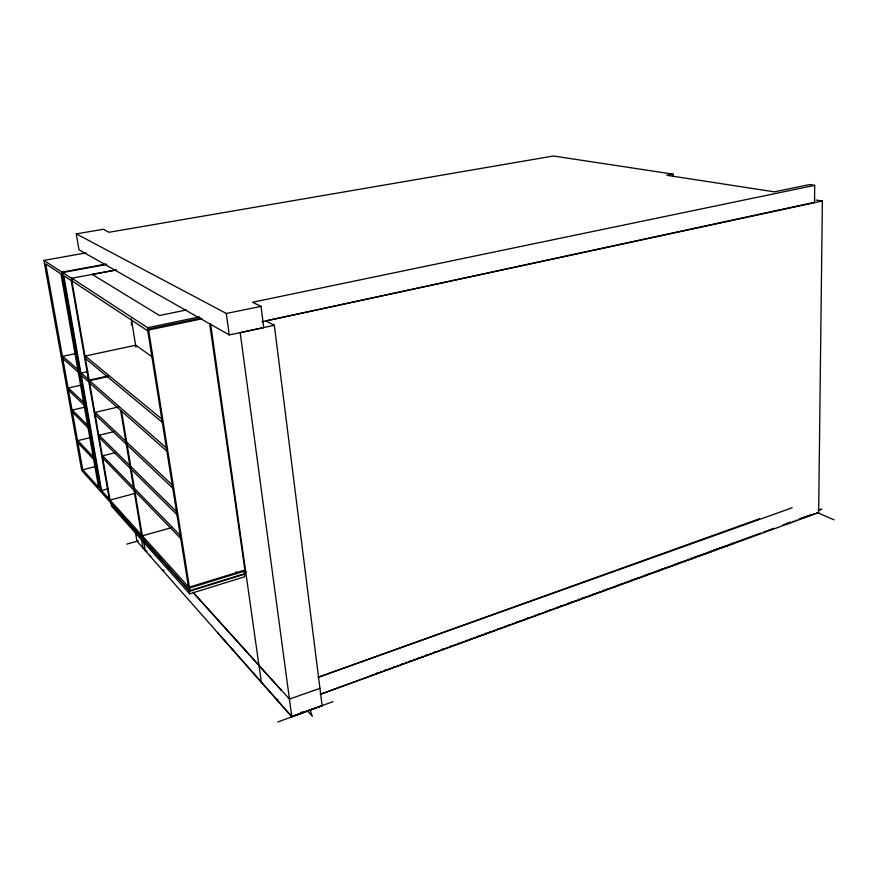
<?xml version="1.0" encoding="UTF-8"?>
<svg xmlns="http://www.w3.org/2000/svg" width="878" height="878" viewBox="0 0 878 878"><rect width="100%" height="100%" fill="white"/><g stroke="black" fill="none" stroke-linecap="round" stroke-linejoin="round"><path stroke-width="1.32" d="M673.02 176.719L672.954 174.14L666.819 175.293L774.341 191.843L809.714 184.545L814.696 185.346L814.521 202.313L261.984 321.743M816.079 200.041L822.368 201.018L818.658 512.631L320.174 694.388L760.897 533.012M146.835 551.208L146.878 550.528M163.209 570.974L163.956 570.096L162.715 570.426M276.954 699.975L277.854 699.36L276.449 699.393M303.25 711.915L301.516 713.09L301.308 711.992M135.289 531.311L136.968 541.221L291.836 716.854L322.105 705.638L274.342 325.266L265.793 320.92L822.368 201.018M277.788 722.001L332.992 701.621M763.465 532.068L773.748 528.304M782.748 525.011L790.452 522.19M799.452 518.898L809.725 515.134M818.175 510.513L821.764 509.207L818.186 509.942M318.012 677.322L759.514 518.733M318.813 677.103L792.208 507.747M291.781 716.525L322.105 705.638L291.759 716.503L218.073 633.203M319.932 688.352L289.422 699.075L193.259 592.529M189.637 593.857L244.71 576.747L244.293 573.817L189.165 590.883L111.067 503.544L111.528 506.123L189.637 593.857L189.165 590.883M110.43 502.392L101.222 492.163L62.579 272.542L71.436 278.293L110.485 502.688L189.999 591.037L245.445 573.883L245.028 570.941L189.527 588.051L110.035 500.098L134.883 493.436M200.908 318.11L147.537 329.272L188.276 585.878L189.385 587.108L244.907 570.063L209.743 324.158M243.996 572.379L246.444 571.622M126.827 544.119L138.57 540.771M142.357 535.865L121.537 411.277L120.648 410.487L141.457 534.856L142.357 535.865L171.331 527.667M101.519 490.528L109.245 499.066L71.195 280.598L63.765 275.725L101.519 490.528L108.137 488.783M82.762 469.774L98.599 487.301L60.955 273.881L45.766 263.916L82.762 469.774L95.856 466.448M102.715 455.814L180.429 535.635L180.912 538.708L103.176 458.459L102.715 455.814L115.918 452.488M99.126 435.247L176.665 511.764L177.158 514.87L99.587 437.924L99.126 435.247L113.756 431.691M77.835 440.624L95.285 459.007L95.746 461.587L78.274 443.105L77.835 440.624L89.688 437.749M95.142 412.408L172.483 485.183L172.977 488.344L95.614 415.118L95.142 412.408L118.618 406.887M90.138 429.858L72.775 412.572L72.325 410.059L84.288 407.282M89.589 380.668L166.633 448.153L167.138 451.369L90.072 383.423L89.589 380.668L108.027 376.552M86.088 406.931L68.802 390.523L68.341 387.977L81.369 385.069M87.844 371.548L81.193 373.007L89.337 380.141L107.796 376.036M274.342 325.266L240.21 332.729L291.836 716.854M85.298 356.018L162.112 419.311L162.617 422.581L85.792 358.806L85.298 356.018L135.75 345.208L152.432 357.039M672.954 174.14L553.458 155.999L108.938 232.286L103.472 229.246L76.276 233.877L78.998 249.769L229.268 334.913L263.729 327.582L261.007 306.367L252.568 302.251L814.696 185.346M62.733 356.314L78.811 370.362L79.283 373.051L63.205 358.904L62.733 356.314L75.881 353.527M147.537 329.272L148.634 329.996L202.094 318.802M147.614 327.714L148.162 331.127L72.161 280.993L71.656 278.096L147.614 327.714L199.504 316.881M186.334 310.011L159.5 315.498L92.179 274.397L115.6 270.062M76.276 233.877L226.315 313.468L261.007 306.367M71.436 278.293L116.653 269.875M61.998 272.158L100.619 491.482L81.731 470.498L43.9 260.404L61.998 272.158L106.117 264.069M62.579 272.542L106.754 264.432M43.9 260.404L86.055 252.897M817.308 512.598L834.1 519.831M816.485 512.653L817.44 513.07M813.61 513.707L814.575 514.124M810.69 514.76L811.656 515.177M807.804 515.814L808.77 516.231M804.874 516.879L805.839 517.307M801.976 517.943L802.931 518.36M799.068 518.997L800.023 519.425M796.105 520.083L797.059 520.5M793.185 521.148L794.129 521.576M790.211 522.223L791.155 522.651M787.259 523.299L788.214 523.727M732.526 543.241L733.448 543.701M729.377 544.382L730.309 544.843M726.26 545.523L727.193 545.984M723.099 546.676L724.021 547.137M719.96 547.817L720.882 548.278M716.821 548.959L717.743 549.43M713.627 550.122L714.549 550.594M710.467 551.274L711.389 551.746M707.262 552.438L708.173 552.92M704.079 553.601L704.99 554.073M700.853 554.775L701.763 555.258M697.648 555.939L698.559 556.422M694.399 557.124L695.31 557.607M691.184 558.298L692.094 558.781M687.957 559.473L688.868 559.955M684.686 560.669L685.586 561.152M681.438 561.843L682.338 562.337M678.145 563.05L679.045 563.533M674.875 564.236L675.775 564.73M671.56 565.443L672.46 565.937M668.279 566.639L669.168 567.133M664.986 567.846L665.875 568.34M661.639 569.065L662.528 569.559M658.324 570.272L659.213 570.766M654.955 571.49L655.844 571.995M651.63 572.708L652.519 573.213M648.238 573.938L649.127 574.442M644.891 575.167L645.769 575.672M641.478 576.407L642.367 576.912M638.108 577.636L638.986 578.141M634.728 578.865L635.606 579.381M631.293 580.117L632.171 580.632M627.88 581.357L628.758 581.873M624.423 582.619L625.301 583.135M620.998 583.859L621.876 584.386M617.519 585.132L618.397 585.648M614.084 586.383L614.951 586.91M610.583 587.656L611.45 588.183M607.115 588.918L607.982 589.445M603.636 590.192L604.503 590.718M600.102 591.476L600.969 592.002M596.612 592.749L597.468 593.287M593.056 594.044L593.912 594.582M589.533 595.328L590.389 595.866M585.955 596.623L586.811 597.172M582.421 597.918L583.266 598.456M578.821 599.224L579.667 599.773M575.255 600.53L576.111 601.068M571.688 601.825L572.533 602.374M568.055 603.153L568.9 603.702M564.455 604.459L565.3 605.008M560.801 605.787L561.646 606.347M557.19 607.104L558.024 607.664M553.513 608.443L554.347 609.003M549.869 609.771L550.704 610.331M546.171 611.121L547.005 611.681M542.505 612.46L543.339 613.02M538.829 613.799L539.663 614.359M535.097 615.149L535.92 615.719M531.399 616.499L532.222 617.069M527.645 617.871L528.457 618.441M523.925 619.22L524.737 619.802M520.138 620.603L520.95 621.185M516.396 621.964L517.208 622.546M512.587 623.358L513.4 623.94M508.823 624.73L509.624 625.312M505.037 626.102L505.849 626.694M501.195 627.507L501.996 628.088M497.398 628.889L498.188 629.482M149.754 555.456L150.786 556.224M493.524 630.294L494.325 630.887M489.694 631.688L490.495 632.292M485.808 633.104L486.599 633.707M481.956 634.509L482.746 635.112M478.038 635.935L478.828 636.539M474.164 637.351L474.943 637.955M470.268 638.767L471.047 639.382M466.317 640.205L467.096 640.819M231.792 648.754L233.142 649.819M462.399 641.631L463.178 642.246M458.415 643.091L459.194 643.706M454.475 644.518L455.243 645.143M450.469 645.978L451.237 646.603M446.507 647.426L447.264 648.052M442.468 648.897L443.236 649.522M438.473 650.346L439.241 650.982M434.467 651.805L435.225 652.442M430.396 653.287L431.153 653.923M426.368 654.758L427.114 655.394M422.274 656.25L423.02 656.898M418.213 657.732L418.96 658.368M414.087 659.235L414.822 659.883M409.993 660.728L410.739 661.364M405.845 662.231L406.58 662.89M401.729 663.735L402.464 664.383M397.602 665.239L398.338 665.897M393.41 666.764L394.134 667.423M389.261 668.279L389.986 668.937M385.036 669.815L385.76 670.474M380.854 671.341L381.568 672.01M376.607 672.888L377.32 673.558M372.393 674.425L373.106 675.094M68.341 387.977L85.627 404.275M72.325 410.059L89.677 427.235M307.223 710.675L312.316 716.25L310.088 710.072M192.787 592.134L281.399 690.481M81.193 373.007L81.665 375.707L89.819 382.896L89.337 380.141M143.74 541.342L145.309 550.693M141.435 538.653L143.015 548.091M131.349 318.747L135.925 347.183M131.206 322.358L131.634 325.069M148.634 329.996L189.385 587.108M189.527 588.051L189.999 591.037M236.204 571.688L236.489 573.663M210.621 323.894L261.348 682.272M226.315 313.468L229.268 334.913"/></g></svg>
